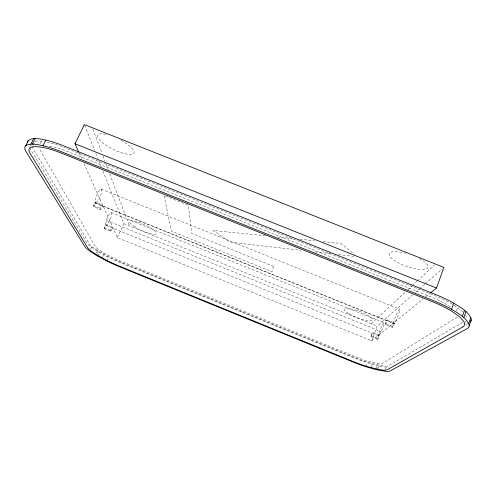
<?xml version="1.0" encoding="UTF-8"?>
<svg xmlns="http://www.w3.org/2000/svg" width="496" height="496" viewBox="0 0 496 496"><rect width="100%" height="100%" fill="white"/><g stroke="black" fill="none" stroke-linecap="round" stroke-linejoin="round"><path stroke-width="0.37" stroke-dasharray="2.48 1.86" d="M377.338 339.314L378.02 338.774L379.316 335.277L372.651 332.58L372 333.151L370.698 336.623L377.338 339.314L378.634 335.835A7.093 0.843 -68.1 0 1 380.897 328.067A7.093 0.843 -68.1 0 1 384.065 322.921A7.093 0.843 -68.1 0 1 381.263 331.564L378.634 335.835L106.144 225.475L105.729 223.38L106.454 220.391A6.932 1.624 -67.8 0 1 110.893 212.635A6.932 1.624 -67.8 0 1 110.521 218.761A6.932 1.624 -67.8 0 1 106.144 225.475L104.6 228.768L110.955 231.341L112.487 228.048L112.034 227.05L105.667 224.471L104.117 227.769L104.6 228.768M465.26 322.524L465.719 321.21M456.394 310.942L457.579 307.57M384.846 370.562L386.074 367.207M375.701 368.832L376.923 365.521M392.379 327.354L393.781 323.559A7.769 1.017 -68 0 1 396.93 313.348A7.769 1.017 -68 0 1 399.522 311.246A7.769 1.017 -68 0 1 394.599 322.89L393.198 326.709L392.379 327.354L385.101 324.415L386.502 320.621L387.289 319.945L394.599 322.89L393.781 323.559L95.573 203.242L95.003 202.039A7.576 1.941 -68.2 0 1 99.243 190.458A7.576 1.941 -68.2 0 1 101.054 194.258A7.576 1.941 -68.2 0 1 95.573 203.242L93.874 206.807L100.812 209.61L102.505 206.038L101.959 204.848L95.003 202.039L93.298 205.623L93.874 206.807M377.084 369.892L378.547 365.912M378.448 368.032L379.428 365.366M385.101 324.415L385.882 323.752L387.289 319.945M371.293 367.034L372.521 363.729M365.856 366.705L367.319 362.768M370.698 336.623L371.349 336.071L372.651 332.58M83.886 163.5L117.347 237.615L371.715 340.802L377.202 326.07L412.579 294.946M117.347 237.615L123.82 223.646L102.666 170.537M106.938 261.07L108.667 257.337M102.467 257.399L103.924 254.274M96.385 253.041L97.563 250.523M97.34 253.555L98.22 251.677M97.966 256.308L99.721 252.557M110.955 231.341L110.49 230.355L112.034 227.05M90.514 249.066L91.4 247.175M100.812 209.61L100.26 208.432L101.959 204.848M40.356 143.642L41.602 141.162M30.498 146.345L31.186 144.981M33.096 145.427L35.179 141.292M371.324 323.696L405.654 291.778M407.904 289.689L411.847 286.025M412.412 285.504L416.913 281.313M417.477 280.792L434.36 265.093M415.481 292.392L418.959 289.335M419.542 288.821L424.762 284.233M425.339 283.718L442.159 268.925M371.715 340.802L423.299 298.778M425.698 296.819L429.896 293.403M378.634 335.835L379.316 335.277M393.781 323.559L394.599 322.89M462.687 322.35L388.858 365.577A31.924 5.692 21.1 0 1 381.914 365.788L369.34 362.818A31.924 5.692 21.1 0 1 354.442 357.517L121.024 262.372A31.149 5.487 24.3 0 1 106.888 255.855L95.313 249.035A31.149 5.487 24.3 0 1 89.305 243.629L32.866 148.056A45.477 11.11 26.3 0 1 31.942 146.053M465.639 324.812L468.993 322.908M35.359 141.23L37.975 140.969L43.71 141.472M265.428 235.761L213.181 230.466L230.398 242.302L300.954 250.319M277.723 237.014L292.318 238.489M300.006 239.27L314.6 240.752M323.051 241.608L340.727 243.4L354.677 254.38M314.762 251.887L330.869 253.716M338.539 254.584L353.877 256.327M101.134 189.143L399.646 309.169M95.375 203.056L393.936 323.516M111.24 212.592L383.978 322.704M93.298 205.623L100.26 208.432M385.882 323.752L393.198 326.709M123.82 223.646L377.202 326.07M106.435 220.453L381.232 331.626M104.117 227.769L110.49 230.355M371.349 336.071L378.02 338.774M454.007 305.207L462.706 311.736M29.655 147.777L86.502 242.482A34.267 6.039 24.3 0 0 90.805 246.735L98.933 252.111L109.622 257.821A34.267 6.039 24.3 0 0 121.365 263.072L353.964 357.895A35.123 6.262 21.1 0 0 366.296 362.446L377.772 365.738L386.744 367.282A35.123 6.262 21.1 0 0 388.926 367.35M95.003 202.039L95.573 203.242M105.667 224.471L106.144 225.475M79.112 152.911L81.66 158.559M84.649 125.314L94.655 150.437M95.802 153.307L97.805 158.336M98.946 161.206L101.234 166.947M92.845 129.196L101.866 153.016M102.957 155.905L104.867 160.958M106.237 164.567L108.147 169.62M109.79 173.953L129.462 225.928M457.107 316.789A37.305 9.449 19.6 0 1 456.078 317.731L382.949 363.177A25.532 4.551 21.1 0 1 355.403 356.754L120.33 260.958A24.912 4.39 24.3 0 1 94.928 245.917L40.877 151.268A36.363 8.878 26.3 0 1 40.052 148.335M450.442 307.012A37.305 9.449 19.6 0 0 430.764 296.844L66.718 151.212A36.363 8.878 26.3 0 0 48.391 145.936M452.135 304.079A46.661 11.823 19.5 0 0 433.132 294.953L65.05 147.796A45.477 11.11 26.3 0 0 46.525 141.949M465.477 314.873A46.661 11.823 19.5 0 1 466.631 318.575M419.219 258.571A20.646 6.107 19.5 0 1 421.439 269.557A20.646 6.107 19.5 0 1 390.854 257.61A20.646 6.107 19.5 0 1 405.616 253.258M121.012 140.294A20.2 5.797 26.3 0 1 131.403 154.405A20.2 5.797 26.3 0 1 102.498 142.6A20.2 5.797 26.3 0 1 107.21 134.652M273.445 266.364L272 271.715L171.418 231.155L164.027 195.505L188.325 205.239L191.754 233.461L273.445 266.364M134.137 226.455A14.768 3.212 24.5 0 0 156.172 233.876A14.768 3.212 24.5 0 0 138.347 222.282A14.768 3.212 24.5 0 0 134.137 226.455M349.296 313.987A15.091 3.317 20.9 0 0 372.446 320.323A15.091 3.317 20.9 0 0 353.908 309.628A15.091 3.317 20.9 0 0 349.296 313.987"/><path stroke-width="0.74" d="M468.701 323.609L470.766 317.62M469.154 326.002L471.2 320.063M463.853 317.663L465.967 311.587M462.365 316.417L464.485 310.329M451.527 309.306L453.685 303.174M430.497 292.913L436.492 288.027L443.901 267.394L84.363 124.595L74.964 143.735L78.79 152.204M42.972 145.731L45.793 140.101M30.857 144.181L33.66 138.632M32.364 144.156L35.166 138.595M25.625 145.942L28.39 140.48M74.964 143.735L436.492 288.027M470.512 321.65A51.342 13.014 19.5 0 0 471.033 318.172C467.43 310.57 459.228 306.646 452.402 302.424A51.342 13.014 19.5 0 0 434.341 293.998L64.201 146.06A50.04 12.226 26.3 0 0 47.039 140.368C41.038 139.438 33.319 136.412 28.055 140.777A50.04 12.226 26.3 0 0 27.54 142.327M26.586 145.099L25.296 146.227A50.127 11.916 26.2 0 0 26.158 151.795L84.686 246.326A34.311 5.878 24.3 0 0 89.02 250.53L97.179 255.862L107.899 261.547A34.311 5.878 24.3 0 0 119.654 266.805L352.495 361.813A35.166 6.101 21.1 0 0 364.833 366.377L376.309 369.712L385.274 371.312A35.166 6.101 21.1 0 0 390.321 370.878L466.972 328.761A51.435 12.685 19.6 0 0 468.968 324.148C465.26 316.622 457.07 312.765 450.238 308.562A51.435 12.685 19.6 0 0 432.134 300.136L61.392 151.745A50.127 11.916 26.2 0 0 44.212 146.01C38.508 144.851 32.277 142.941 26.586 145.099M462.656 327.031L387.364 369.669A31.967 5.543 21.1 0 1 380.438 369.805L367.871 366.773A31.967 5.543 21.1 0 1 352.966 361.448L119.307 266.116A31.186 5.344 24.3 0 1 105.146 259.6L93.533 252.817A31.186 5.344 24.3 0 1 87.494 247.473L30.169 153.4A45.558 10.825 26.2 0 1 30.665 147.374L35.185 146.512L42.315 147.269A45.558 10.825 26.2 0 1 62.254 153.456L430.943 301.066A46.742 11.526 19.6 0 1 451.862 311.302L459.079 316.367L463.394 320.869A46.742 11.526 19.6 0 1 462.656 327.031"/></g></svg>
